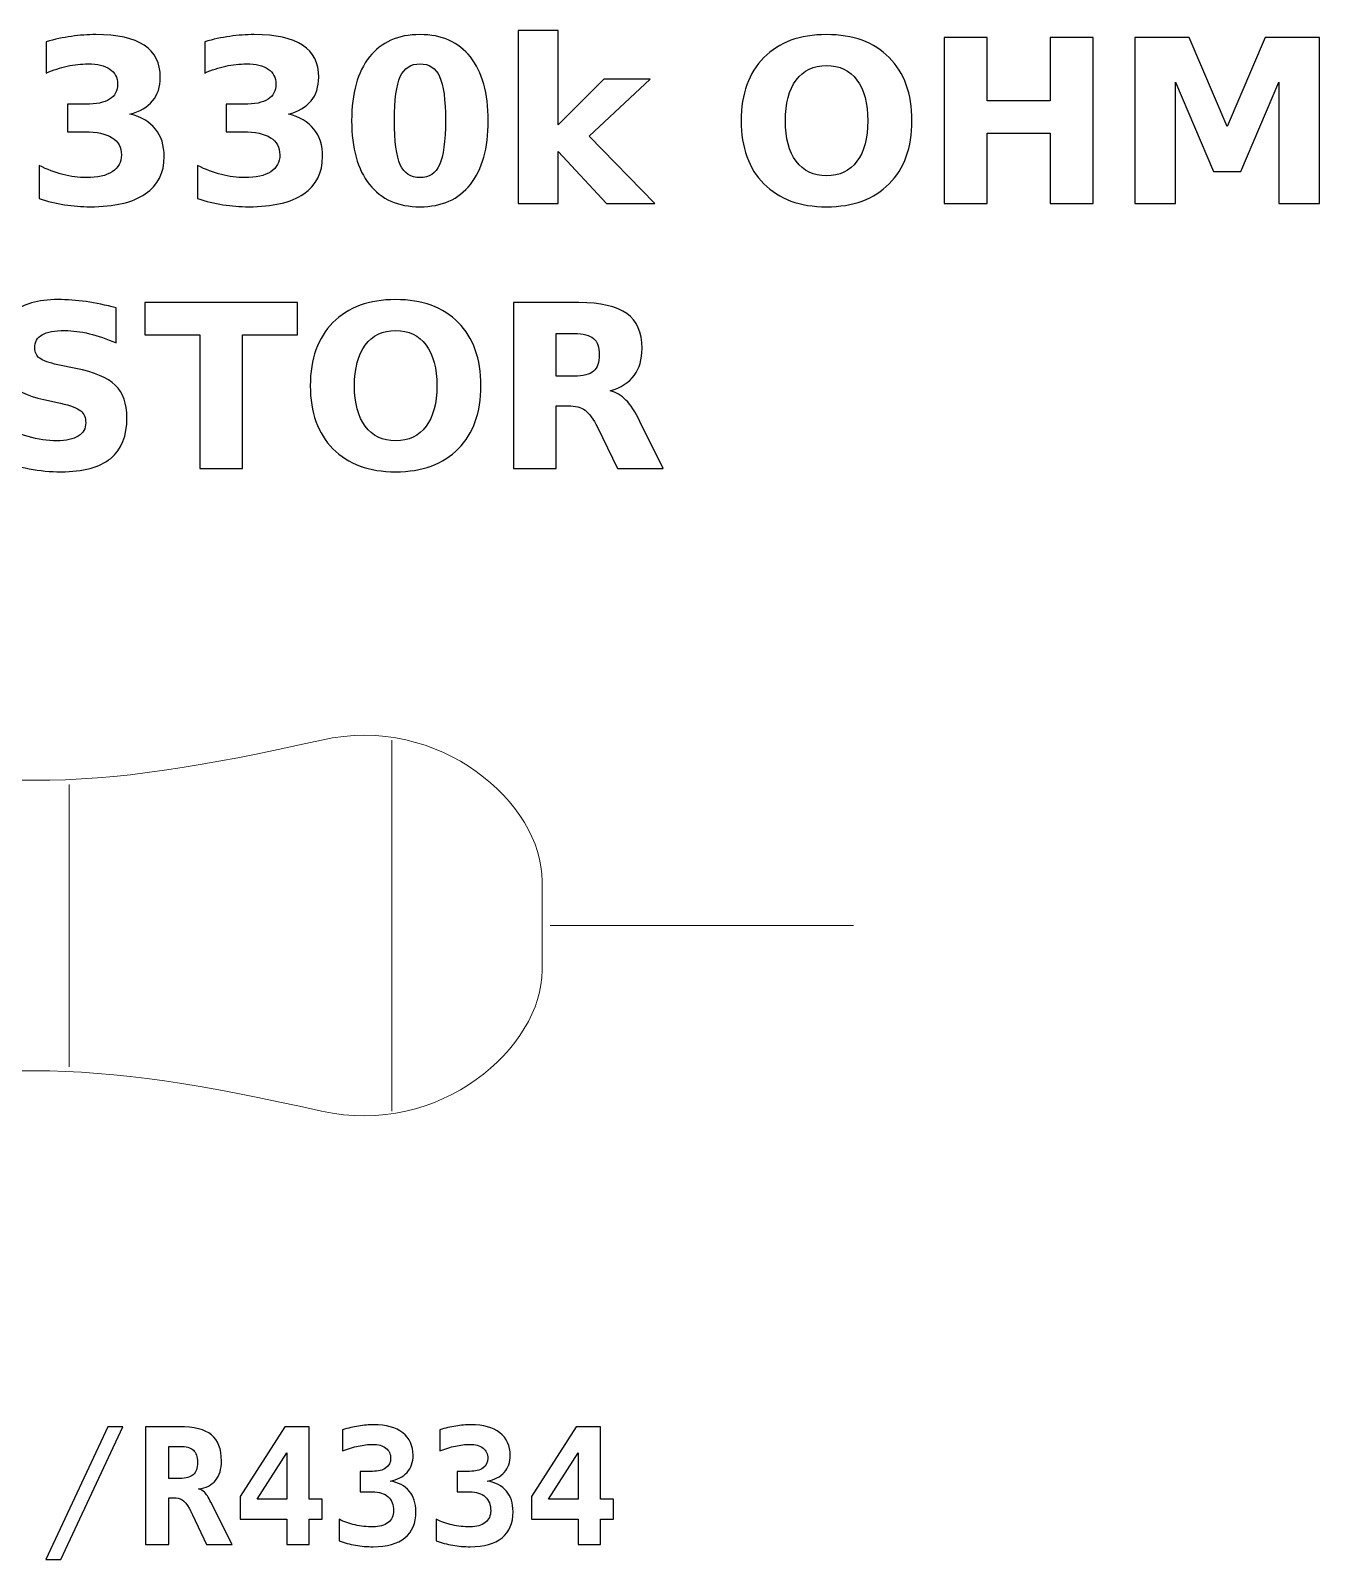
# Model space of a CAD drawing. Header units: centimetres. Extents: x -11.29 to -9.7, y -15.24 to -14.3.
# Drawn here: x -10.502 to -9.703, y -15.243 to -14.295 of the extents above; entities that cross this region are included whole.
import ezdxf

# ---------------------------------------------------------------- set-up
doc = ezdxf.new("R2010")
doc.units = ezdxf.units.CM
doc.header["$MEASUREMENT"] = 0
doc.layers.add('Layer 1', color=7, linetype='Continuous')

msp = doc.modelspace()

# ---------------------------------------------------------------- linework, layer by layer
at = {"layer": 'Layer 1', "color": 250}
for points, knots in [([(-10.4405, -14.34699), (-10.43358, -14.34878), (-10.42829, -14.35191), (-10.42469, -14.35633), (-10.42469, -14.35633), (-10.42109, -14.36077), (-10.41928, -14.36639), (-10.41928, -14.37324), (-10.41928, -14.37324), (-10.41928, -14.38344), (-10.42319, -14.3912), (-10.43099, -14.39652), (-10.43099, -14.39652), (-10.4388, -14.40181), (-10.45019, -14.40447), (-10.46517, -14.40447), (-10.46517, -14.40447), (-10.47046, -14.40447), (-10.47575, -14.40405), (-10.48107, -14.4032), (-10.48107, -14.4032), (-10.48636, -14.40235), (-10.4916, -14.40106), (-10.4968, -14.39937), (-10.4968, -14.39937), (-10.4968, -14.39937), (-10.4968, -14.3789), (-10.4968, -14.3789), (-10.4968, -14.3789), (-10.49184, -14.38137), (-10.48692, -14.38326), (-10.48203, -14.38453), (-10.48203, -14.38453), (-10.47714, -14.38577), (-10.47232, -14.38641), (-10.46759, -14.38641), (-10.46759, -14.38641), (-10.46056, -14.38641), (-10.45517, -14.38518), (-10.45143, -14.38276), (-10.45143, -14.38276), (-10.44769, -14.38032), (-10.44581, -14.37684), (-10.44581, -14.37227), (-10.44581, -14.37227), (-10.44581, -14.36759), (-10.44774, -14.36404), (-10.45157, -14.36164), (-10.45157, -14.36164), (-10.45541, -14.35922), (-10.46107, -14.35802), (-10.46855, -14.35802), (-10.46855, -14.35802), (-10.46855, -14.35802), (-10.47916, -14.35802), (-10.47916, -14.35802), (-10.47916, -14.35802), (-10.47916, -14.35802), (-10.47916, -14.34092), (-10.47916, -14.34092), (-10.47916, -14.34092), (-10.47916, -14.34092), (-10.46801, -14.34092), (-10.46801, -14.34092), (-10.46801, -14.34092), (-10.46133, -14.34092), (-10.45639, -14.33989), (-10.45313, -14.33779), (-10.45313, -14.33779), (-10.44986, -14.3357), (-10.44823, -14.33253), (-10.44823, -14.32827), (-10.44823, -14.32827), (-10.44823, -14.32432), (-10.44981, -14.32126), (-10.45298, -14.31912), (-10.45298, -14.31912), (-10.45616, -14.31696), (-10.46063, -14.31588), (-10.46641, -14.31588), (-10.46641, -14.31588), (-10.47069, -14.31588), (-10.475, -14.31635), (-10.47937, -14.31731), (-10.47937, -14.31731), (-10.48372, -14.31827), (-10.48805, -14.31971), (-10.49238, -14.32159), (-10.49238, -14.32159), (-10.49238, -14.32159), (-10.49238, -14.30216), (-10.49238, -14.30216), (-10.49238, -14.30216), (-10.48713, -14.30068), (-10.48196, -14.29958), (-10.47681, -14.29885), (-10.47681, -14.29885), (-10.47166, -14.29812), (-10.46663, -14.29774), (-10.46166, -14.29774), (-10.46166, -14.29774), (-10.4483, -14.29774), (-10.43829, -14.29993), (-10.43165, -14.30433), (-10.43165, -14.30433), (-10.42502, -14.3087), (-10.42171, -14.31531), (-10.42171, -14.32413), (-10.42171, -14.32413), (-10.42171, -14.33013), (-10.42328, -14.33507), (-10.42646, -14.3389), (-10.42646, -14.3389), (-10.42963, -14.34273), (-10.43431, -14.34544), (-10.4405, -14.34699)], [0, 0, 0, 0, 0.034483, 0.034483, 0.034483, 0.034483, 0.068966, 0.068966, 0.068966, 0.068966, 0.103448, 0.103448, 0.103448, 0.103448, 0.137931, 0.137931, 0.137931, 0.137931, 0.172414, 0.172414, 0.172414, 0.172414, 0.206897, 0.206897, 0.206897, 0.206897, 0.241379, 0.241379, 0.241379, 0.241379, 0.275862, 0.275862, 0.275862, 0.275862, 0.310345, 0.310345, 0.310345, 0.310345, 0.344828, 0.344828, 0.344828, 0.344828, 0.37931, 0.37931, 0.37931, 0.37931, 0.413793, 0.413793, 0.413793, 0.413793, 0.448276, 0.448276, 0.448276, 0.448276, 0.482759, 0.482759, 0.482759, 0.482759, 0.517241, 0.517241, 0.517241, 0.517241, 0.551724, 0.551724, 0.551724, 0.551724, 0.586207, 0.586207, 0.586207, 0.586207, 0.62069, 0.62069, 0.62069, 0.62069, 0.655172, 0.655172, 0.655172, 0.655172, 0.689655, 0.689655, 0.689655, 0.689655, 0.724138, 0.724138, 0.724138, 0.724138, 0.758621, 0.758621, 0.758621, 0.758621, 0.793103, 0.793103, 0.793103, 0.793103, 0.827586, 0.827586, 0.827586, 0.827586, 0.862069, 0.862069, 0.862069, 0.862069, 0.896552, 0.896552, 0.896552, 0.896552, 0.931034, 0.931034, 0.931034, 0.931034, 0.965517, 0.965517, 0.965517, 0.965517, 1, 1, 1, 1]), ([(-10.34231, -14.34699), (-10.33539, -14.34878), (-10.3301, -14.35191), (-10.3265, -14.35633), (-10.3265, -14.35633), (-10.3229, -14.36077), (-10.32109, -14.36639), (-10.32109, -14.37324), (-10.32109, -14.37324), (-10.32109, -14.38344), (-10.325, -14.3912), (-10.3328, -14.39652), (-10.3328, -14.39652), (-10.34061, -14.40181), (-10.352, -14.40447), (-10.36698, -14.40447), (-10.36698, -14.40447), (-10.37227, -14.40447), (-10.37756, -14.40405), (-10.38288, -14.4032), (-10.38288, -14.4032), (-10.38817, -14.40235), (-10.39341, -14.40106), (-10.39861, -14.39937), (-10.39861, -14.39937), (-10.39861, -14.39937), (-10.39861, -14.3789), (-10.39861, -14.3789), (-10.39861, -14.3789), (-10.39365, -14.38137), (-10.38873, -14.38326), (-10.38384, -14.38453), (-10.38384, -14.38453), (-10.37895, -14.38577), (-10.37413, -14.38641), (-10.3694, -14.38641), (-10.3694, -14.38641), (-10.36237, -14.38641), (-10.35698, -14.38518), (-10.35324, -14.38276), (-10.35324, -14.38276), (-10.3495, -14.38032), (-10.34762, -14.37684), (-10.34762, -14.37227), (-10.34762, -14.37227), (-10.34762, -14.36759), (-10.34955, -14.36404), (-10.35338, -14.36164), (-10.35338, -14.36164), (-10.35722, -14.35922), (-10.36288, -14.35802), (-10.37036, -14.35802), (-10.37036, -14.35802), (-10.37036, -14.35802), (-10.38097, -14.35802), (-10.38097, -14.35802), (-10.38097, -14.35802), (-10.38097, -14.35802), (-10.38097, -14.34092), (-10.38097, -14.34092), (-10.38097, -14.34092), (-10.38097, -14.34092), (-10.36982, -14.34092), (-10.36982, -14.34092), (-10.36982, -14.34092), (-10.36314, -14.34092), (-10.3582, -14.33989), (-10.35494, -14.33779), (-10.35494, -14.33779), (-10.35167, -14.3357), (-10.35004, -14.33253), (-10.35004, -14.32827), (-10.35004, -14.32827), (-10.35004, -14.32432), (-10.35162, -14.32126), (-10.35479, -14.31912), (-10.35479, -14.31912), (-10.35797, -14.31696), (-10.36244, -14.31588), (-10.36822, -14.31588), (-10.36822, -14.31588), (-10.3725, -14.31588), (-10.37681, -14.31635), (-10.38118, -14.31731), (-10.38118, -14.31731), (-10.38553, -14.31827), (-10.38986, -14.31971), (-10.39419, -14.32159), (-10.39419, -14.32159), (-10.39419, -14.32159), (-10.39419, -14.30216), (-10.39419, -14.30216), (-10.39419, -14.30216), (-10.38894, -14.30068), (-10.38377, -14.29958), (-10.37862, -14.29885), (-10.37862, -14.29885), (-10.37347, -14.29812), (-10.36844, -14.29774), (-10.36347, -14.29774), (-10.36347, -14.29774), (-10.35011, -14.29774), (-10.3401, -14.29993), (-10.33346, -14.30433), (-10.33346, -14.30433), (-10.32683, -14.3087), (-10.32352, -14.31531), (-10.32352, -14.32413), (-10.32352, -14.32413), (-10.32352, -14.33013), (-10.32509, -14.33507), (-10.32827, -14.3389), (-10.32827, -14.3389), (-10.33144, -14.34273), (-10.33612, -14.34544), (-10.34231, -14.34699)], [0, 0, 0, 0, 0.034483, 0.034483, 0.034483, 0.034483, 0.068966, 0.068966, 0.068966, 0.068966, 0.103448, 0.103448, 0.103448, 0.103448, 0.137931, 0.137931, 0.137931, 0.137931, 0.172414, 0.172414, 0.172414, 0.172414, 0.206897, 0.206897, 0.206897, 0.206897, 0.241379, 0.241379, 0.241379, 0.241379, 0.275862, 0.275862, 0.275862, 0.275862, 0.310345, 0.310345, 0.310345, 0.310345, 0.344828, 0.344828, 0.344828, 0.344828, 0.37931, 0.37931, 0.37931, 0.37931, 0.413793, 0.413793, 0.413793, 0.413793, 0.448276, 0.448276, 0.448276, 0.448276, 0.482759, 0.482759, 0.482759, 0.482759, 0.517241, 0.517241, 0.517241, 0.517241, 0.551724, 0.551724, 0.551724, 0.551724, 0.586207, 0.586207, 0.586207, 0.586207, 0.62069, 0.62069, 0.62069, 0.62069, 0.655172, 0.655172, 0.655172, 0.655172, 0.689655, 0.689655, 0.689655, 0.689655, 0.724138, 0.724138, 0.724138, 0.724138, 0.758621, 0.758621, 0.758621, 0.758621, 0.793103, 0.793103, 0.793103, 0.793103, 0.827586, 0.827586, 0.827586, 0.827586, 0.862069, 0.862069, 0.862069, 0.862069, 0.896552, 0.896552, 0.896552, 0.896552, 0.931034, 0.931034, 0.931034, 0.931034, 0.965517, 0.965517, 0.965517, 0.965517, 1, 1, 1, 1]), ([(-10.21841, -14.35113), (-10.21841, -14.36818), (-10.22208, -14.38133), (-10.22944, -14.39059), (-10.22944, -14.39059), (-10.23678, -14.39984), (-10.24722, -14.40447), (-10.26072, -14.40447), (-10.26072, -14.40447), (-10.27427, -14.40447), (-10.28473, -14.39984), (-10.29207, -14.39059), (-10.29207, -14.39059), (-10.29943, -14.38133), (-10.3031, -14.36818), (-10.3031, -14.35113), (-10.3031, -14.35113), (-10.3031, -14.33406), (-10.29943, -14.32088), (-10.29207, -14.31162), (-10.29207, -14.31162), (-10.28473, -14.30238), (-10.27427, -14.29774), (-10.26072, -14.29774), (-10.26072, -14.29774), (-10.24722, -14.29774), (-10.23678, -14.30238), (-10.22944, -14.31162), (-10.22944, -14.31162), (-10.22208, -14.32088), (-10.21841, -14.33406), (-10.21841, -14.35113)], [0, 0, 0, 0, 0.125, 0.125, 0.125, 0.125, 0.25, 0.25, 0.25, 0.25, 0.375, 0.375, 0.375, 0.375, 0.5, 0.5, 0.5, 0.5, 0.625, 0.625, 0.625, 0.625, 0.75, 0.75, 0.75, 0.75, 0.875, 0.875, 0.875, 0.875, 1, 1, 1, 1]), ([(-10.19981, -14.29525), (-10.19981, -14.29525), (-10.17514, -14.29525), (-10.17514, -14.29525), (-10.17514, -14.29525), (-10.17514, -14.29525), (-10.17514, -14.35362), (-10.17514, -14.35362), (-10.17514, -14.35362), (-10.17514, -14.35362), (-10.14675, -14.32531), (-10.14675, -14.32531), (-10.14675, -14.32531), (-10.14675, -14.32531), (-10.11808, -14.32531), (-10.11808, -14.32531), (-10.11808, -14.32531), (-10.11808, -14.32531), (-10.15578, -14.36072), (-10.15578, -14.36072), (-10.15578, -14.36072), (-10.15578, -14.36072), (-10.11512, -14.40247), (-10.11512, -14.40247), (-10.11512, -14.40247), (-10.11512, -14.40247), (-10.14503, -14.40247), (-10.14503, -14.40247), (-10.14503, -14.40247), (-10.14503, -14.40247), (-10.17514, -14.3703), (-10.17514, -14.3703), (-10.17514, -14.3703), (-10.17514, -14.3703), (-10.17514, -14.40247), (-10.17514, -14.40247), (-10.17514, -14.40247), (-10.17514, -14.40247), (-10.19981, -14.40247), (-10.19981, -14.40247), (-10.19981, -14.40247), (-10.19981, -14.40247), (-10.19981, -14.29525), (-10.19981, -14.29525)], [0, 0, 0, 0, 0.090909, 0.090909, 0.090909, 0.090909, 0.181818, 0.181818, 0.181818, 0.181818, 0.272727, 0.272727, 0.272727, 0.272727, 0.363636, 0.363636, 0.363636, 0.363636, 0.454545, 0.454545, 0.454545, 0.454545, 0.545455, 0.545455, 0.545455, 0.545455, 0.636364, 0.636364, 0.636364, 0.636364, 0.727273, 0.727273, 0.727273, 0.727273, 0.818182, 0.818182, 0.818182, 0.818182, 0.909091, 0.909091, 0.909091, 0.909091, 1, 1, 1, 1]), ([(-10.00874, -14.29774), (-9.99221, -14.29774), (-9.97925, -14.30247), (-9.96989, -14.31195), (-9.96989, -14.31195), (-9.96051, -14.3214), (-9.95583, -14.33445), (-9.95583, -14.35113), (-9.95583, -14.35113), (-9.95583, -14.36776), (-9.96051, -14.38081), (-9.96989, -14.39026), (-9.96989, -14.39026), (-9.97925, -14.39974), (-9.99221, -14.40447), (-10.00874, -14.40447), (-10.00874, -14.40447), (-10.02523, -14.40447), (-10.03816, -14.39974), (-10.04757, -14.39026), (-10.04757, -14.39026), (-10.05695, -14.38081), (-10.06166, -14.36776), (-10.06166, -14.35113), (-10.06166, -14.35113), (-10.06166, -14.33445), (-10.05695, -14.3214), (-10.04757, -14.31195), (-10.04757, -14.31195), (-10.03816, -14.30247), (-10.02523, -14.29774), (-10.00874, -14.29774)], [0, 0, 0, 0, 0.125, 0.125, 0.125, 0.125, 0.25, 0.25, 0.25, 0.25, 0.375, 0.375, 0.375, 0.375, 0.5, 0.5, 0.5, 0.5, 0.625, 0.625, 0.625, 0.625, 0.75, 0.75, 0.75, 0.75, 0.875, 0.875, 0.875, 0.875, 1, 1, 1, 1]), ([(-9.93576, -14.2996), (-9.93576, -14.2996), (-9.90923, -14.2996), (-9.90923, -14.2996), (-9.90923, -14.2996), (-9.90923, -14.2996), (-9.90923, -14.33881), (-9.90923, -14.33881), (-9.90923, -14.33881), (-9.90923, -14.33881), (-9.8701, -14.33881), (-9.8701, -14.33881), (-9.8701, -14.33881), (-9.8701, -14.33881), (-9.8701, -14.2996), (-9.8701, -14.2996), (-9.8701, -14.2996), (-9.8701, -14.2996), (-9.84357, -14.2996), (-9.84357, -14.2996), (-9.84357, -14.2996), (-9.84357, -14.2996), (-9.84357, -14.40247), (-9.84357, -14.40247), (-9.84357, -14.40247), (-9.84357, -14.40247), (-9.8701, -14.40247), (-9.8701, -14.40247), (-9.8701, -14.40247), (-9.8701, -14.40247), (-9.8701, -14.35887), (-9.8701, -14.35887), (-9.8701, -14.35887), (-9.8701, -14.35887), (-9.90923, -14.35887), (-9.90923, -14.35887), (-9.90923, -14.35887), (-9.90923, -14.35887), (-9.90923, -14.40247), (-9.90923, -14.40247), (-9.90923, -14.40247), (-9.90923, -14.40247), (-9.93576, -14.40247), (-9.93576, -14.40247), (-9.93576, -14.40247), (-9.93576, -14.40247), (-9.93576, -14.2996), (-9.93576, -14.2996)], [0, 0, 0, 0, 0.083333, 0.083333, 0.083333, 0.083333, 0.166667, 0.166667, 0.166667, 0.166667, 0.25, 0.25, 0.25, 0.25, 0.333333, 0.333333, 0.333333, 0.333333, 0.416667, 0.416667, 0.416667, 0.416667, 0.5, 0.5, 0.5, 0.5, 0.583333, 0.583333, 0.583333, 0.583333, 0.666667, 0.666667, 0.666667, 0.666667, 0.75, 0.75, 0.75, 0.75, 0.833333, 0.833333, 0.833333, 0.833333, 0.916667, 0.916667, 0.916667, 0.916667, 1, 1, 1, 1]), ([(-9.81767, -14.2996), (-9.81767, -14.2996), (-9.78392, -14.2996), (-9.78392, -14.2996), (-9.78392, -14.2996), (-9.78392, -14.2996), (-9.76047, -14.35466), (-9.76047, -14.35466), (-9.76047, -14.35466), (-9.76047, -14.35466), (-9.73691, -14.2996), (-9.73691, -14.2996), (-9.73691, -14.2996), (-9.73691, -14.2996), (-9.70323, -14.2996), (-9.70323, -14.2996), (-9.70323, -14.2996), (-9.70323, -14.2996), (-9.70323, -14.40247), (-9.70323, -14.40247), (-9.70323, -14.40247), (-9.70323, -14.40247), (-9.7283, -14.40247), (-9.7283, -14.40247), (-9.7283, -14.40247), (-9.7283, -14.40247), (-9.7283, -14.32723), (-9.7283, -14.32723), (-9.7283, -14.32723), (-9.7283, -14.32723), (-9.75201, -14.38269), (-9.75201, -14.38269), (-9.75201, -14.38269), (-9.75201, -14.38269), (-9.76882, -14.38269), (-9.76882, -14.38269), (-9.76882, -14.38269), (-9.76882, -14.38269), (-9.79253, -14.32723), (-9.79253, -14.32723), (-9.79253, -14.32723), (-9.79253, -14.32723), (-9.79253, -14.40247), (-9.79253, -14.40247), (-9.79253, -14.40247), (-9.79253, -14.40247), (-9.81767, -14.40247), (-9.81767, -14.40247), (-9.81767, -14.40247), (-9.81767, -14.40247), (-9.81767, -14.2996), (-9.81767, -14.2996)], [0, 0, 0, 0, 0.076923, 0.076923, 0.076923, 0.076923, 0.153846, 0.153846, 0.153846, 0.153846, 0.230769, 0.230769, 0.230769, 0.230769, 0.307692, 0.307692, 0.307692, 0.307692, 0.384615, 0.384615, 0.384615, 0.384615, 0.461538, 0.461538, 0.461538, 0.461538, 0.538462, 0.538462, 0.538462, 0.538462, 0.615385, 0.615385, 0.615385, 0.615385, 0.692308, 0.692308, 0.692308, 0.692308, 0.769231, 0.769231, 0.769231, 0.769231, 0.846154, 0.846154, 0.846154, 0.846154, 0.923077, 0.923077, 0.923077, 0.923077, 1, 1, 1, 1]), ([(-10.24494, -14.35094), (-10.24494, -14.33808), (-10.24614, -14.32902), (-10.24856, -14.32375), (-10.24856, -14.32375), (-10.25096, -14.31851), (-10.25503, -14.31588), (-10.26072, -14.31588), (-10.26072, -14.31588), (-10.26641, -14.31588), (-10.27048, -14.31851), (-10.27293, -14.32375), (-10.27293, -14.32375), (-10.27535, -14.32902), (-10.27657, -14.33808), (-10.27657, -14.35094), (-10.27657, -14.35094), (-10.27657, -14.36392), (-10.27535, -14.3731), (-10.27293, -14.37841), (-10.27293, -14.37841), (-10.27048, -14.38375), (-10.26641, -14.38641), (-10.26072, -14.38641), (-10.26072, -14.38641), (-10.25508, -14.38641), (-10.25103, -14.38375), (-10.24858, -14.37841), (-10.24858, -14.37841), (-10.24616, -14.3731), (-10.24494, -14.36392), (-10.24494, -14.35094)], [0, 0, 0, 0, 0.125, 0.125, 0.125, 0.125, 0.25, 0.25, 0.25, 0.25, 0.375, 0.375, 0.375, 0.375, 0.5, 0.5, 0.5, 0.5, 0.625, 0.625, 0.625, 0.625, 0.75, 0.75, 0.75, 0.75, 0.875, 0.875, 0.875, 0.875, 1, 1, 1, 1]), ([(-10.00874, -14.31696), (-10.01683, -14.31696), (-10.02309, -14.31994), (-10.02756, -14.32592), (-10.02756, -14.32592), (-10.032, -14.33189), (-10.03424, -14.34029), (-10.03424, -14.35113), (-10.03424, -14.35113), (-10.03424, -14.36195), (-10.032, -14.37032), (-10.02756, -14.37629), (-10.02756, -14.37629), (-10.02309, -14.38227), (-10.01683, -14.38525), (-10.00874, -14.38525), (-10.00874, -14.38525), (-10.0006, -14.38525), (-9.99433, -14.38227), (-9.98986, -14.37629), (-9.98986, -14.37629), (-9.98541, -14.37032), (-9.98318, -14.36195), (-9.98318, -14.35113), (-9.98318, -14.35113), (-9.98318, -14.34029), (-9.98541, -14.33189), (-9.98986, -14.32592), (-9.98986, -14.32592), (-9.99433, -14.31994), (-10.0006, -14.31696), (-10.00874, -14.31696)], [0, 0, 0, 0, 0.125, 0.125, 0.125, 0.125, 0.25, 0.25, 0.25, 0.25, 0.375, 0.375, 0.375, 0.375, 0.5, 0.5, 0.5, 0.5, 0.625, 0.625, 0.625, 0.625, 0.75, 0.75, 0.75, 0.75, 0.875, 0.875, 0.875, 0.875, 1, 1, 1, 1]), ([(-10.44911, -14.4671), (-10.44911, -14.4671), (-10.44911, -14.48885), (-10.44911, -14.48885), (-10.44911, -14.48885), (-10.45476, -14.48633), (-10.46028, -14.48443), (-10.46564, -14.48314), (-10.46564, -14.48314), (-10.47103, -14.48184), (-10.47611, -14.48121), (-10.48088, -14.48121), (-10.48088, -14.48121), (-10.48721, -14.48121), (-10.49191, -14.48208), (-10.49495, -14.48382), (-10.49495, -14.48382), (-10.49798, -14.48558), (-10.49949, -14.48829), (-10.49949, -14.49196), (-10.49949, -14.49196), (-10.49949, -14.49471), (-10.49848, -14.49687), (-10.49643, -14.4984), (-10.49643, -14.4984), (-10.49438, -14.49993), (-10.49067, -14.50127), (-10.48528, -14.50237), (-10.48528, -14.50237), (-10.48528, -14.50237), (-10.47399, -14.50463), (-10.47399, -14.50463), (-10.47399, -14.50463), (-10.46254, -14.50694), (-10.45443, -14.51042), (-10.44961, -14.51512), (-10.44961, -14.51512), (-10.44478, -14.5198), (-10.44236, -14.52646), (-10.44236, -14.53509), (-10.44236, -14.53509), (-10.44236, -14.54645), (-10.44572, -14.55489), (-10.45245, -14.56042), (-10.45245, -14.56042), (-10.45918, -14.56594), (-10.46945, -14.56872), (-10.48328, -14.56872), (-10.48328, -14.56872), (-10.48982, -14.56872), (-10.49636, -14.56811), (-10.50292, -14.56686), (-10.50292, -14.56686), (-10.50948, -14.56561), (-10.51607, -14.56378), (-10.52263, -14.56136), (-10.52263, -14.56136), (-10.52263, -14.56136), (-10.52263, -14.53897), (-10.52263, -14.53897), (-10.52263, -14.53897), (-10.51607, -14.54245), (-10.50972, -14.54508), (-10.50358, -14.54685), (-10.50358, -14.54685), (-10.49744, -14.54861), (-10.49154, -14.5495), (-10.48585, -14.5495), (-10.48585, -14.5495), (-10.48006, -14.5495), (-10.47562, -14.54854), (-10.47254, -14.54661), (-10.47254, -14.54661), (-10.46945, -14.54468), (-10.46793, -14.54193), (-10.46793, -14.53833), (-10.46793, -14.53833), (-10.46793, -14.53513), (-10.46896, -14.53264), (-10.47105, -14.5309), (-10.47105, -14.5309), (-10.47315, -14.52916), (-10.47731, -14.52759), (-10.48357, -14.52622), (-10.48357, -14.52622), (-10.48357, -14.52622), (-10.49384, -14.52394), (-10.49384, -14.52394), (-10.49384, -14.52394), (-10.50412, -14.52173), (-10.51165, -14.51823), (-10.5164, -14.5134), (-10.5164, -14.5134), (-10.52115, -14.50858), (-10.52352, -14.50207), (-10.52352, -14.49391), (-10.52352, -14.49391), (-10.52352, -14.48365), (-10.52021, -14.47577), (-10.5136, -14.47027), (-10.5136, -14.47027), (-10.50699, -14.46474), (-10.49749, -14.46199), (-10.48507, -14.46199), (-10.48507, -14.46199), (-10.47943, -14.46199), (-10.47362, -14.46242), (-10.46764, -14.46326), (-10.46764, -14.46326), (-10.46167, -14.46411), (-10.45549, -14.46538), (-10.44911, -14.4671)], [0, 0, 0, 0, 0.035714, 0.035714, 0.035714, 0.035714, 0.071429, 0.071429, 0.071429, 0.071429, 0.107143, 0.107143, 0.107143, 0.107143, 0.142857, 0.142857, 0.142857, 0.142857, 0.178571, 0.178571, 0.178571, 0.178571, 0.214286, 0.214286, 0.214286, 0.214286, 0.25, 0.25, 0.25, 0.25, 0.285714, 0.285714, 0.285714, 0.285714, 0.321429, 0.321429, 0.321429, 0.321429, 0.357143, 0.357143, 0.357143, 0.357143, 0.392857, 0.392857, 0.392857, 0.392857, 0.428571, 0.428571, 0.428571, 0.428571, 0.464286, 0.464286, 0.464286, 0.464286, 0.5, 0.5, 0.5, 0.5, 0.535714, 0.535714, 0.535714, 0.535714, 0.571429, 0.571429, 0.571429, 0.571429, 0.607143, 0.607143, 0.607143, 0.607143, 0.642857, 0.642857, 0.642857, 0.642857, 0.678571, 0.678571, 0.678571, 0.678571, 0.714286, 0.714286, 0.714286, 0.714286, 0.75, 0.75, 0.75, 0.75, 0.785714, 0.785714, 0.785714, 0.785714, 0.821429, 0.821429, 0.821429, 0.821429, 0.857143, 0.857143, 0.857143, 0.857143, 0.892857, 0.892857, 0.892857, 0.892857, 0.928571, 0.928571, 0.928571, 0.928571, 0.964286, 0.964286, 0.964286, 0.964286, 1, 1, 1, 1]), ([(-10.43136, -14.46385), (-10.43136, -14.46385), (-10.33656, -14.46385), (-10.33656, -14.46385), (-10.33656, -14.46385), (-10.33656, -14.46385), (-10.33656, -14.48391), (-10.33656, -14.48391), (-10.33656, -14.48391), (-10.33656, -14.48391), (-10.37066, -14.48391), (-10.37066, -14.48391), (-10.37066, -14.48391), (-10.37066, -14.48391), (-10.37066, -14.56672), (-10.37066, -14.56672), (-10.37066, -14.56672), (-10.37066, -14.56672), (-10.39719, -14.56672), (-10.39719, -14.56672), (-10.39719, -14.56672), (-10.39719, -14.56672), (-10.39719, -14.48391), (-10.39719, -14.48391), (-10.39719, -14.48391), (-10.39719, -14.48391), (-10.43136, -14.48391), (-10.43136, -14.48391), (-10.43136, -14.48391), (-10.43136, -14.48391), (-10.43136, -14.46385), (-10.43136, -14.46385)], [0, 0, 0, 0, 0.125, 0.125, 0.125, 0.125, 0.25, 0.25, 0.25, 0.25, 0.375, 0.375, 0.375, 0.375, 0.5, 0.5, 0.5, 0.5, 0.625, 0.625, 0.625, 0.625, 0.75, 0.75, 0.75, 0.75, 0.875, 0.875, 0.875, 0.875, 1, 1, 1, 1]), ([(-10.27583, -14.46199), (-10.2593, -14.46199), (-10.24634, -14.46672), (-10.23698, -14.4762), (-10.23698, -14.4762), (-10.2276, -14.48565), (-10.22292, -14.4987), (-10.22292, -14.51538), (-10.22292, -14.51538), (-10.22292, -14.53201), (-10.2276, -14.54506), (-10.23698, -14.55451), (-10.23698, -14.55451), (-10.24634, -14.56399), (-10.2593, -14.56872), (-10.27583, -14.56872), (-10.27583, -14.56872), (-10.29232, -14.56872), (-10.30525, -14.56399), (-10.31466, -14.55451), (-10.31466, -14.55451), (-10.32404, -14.54506), (-10.32875, -14.53201), (-10.32875, -14.51538), (-10.32875, -14.51538), (-10.32875, -14.4987), (-10.32404, -14.48565), (-10.31466, -14.4762), (-10.31466, -14.4762), (-10.30525, -14.46672), (-10.29232, -14.46199), (-10.27583, -14.46199)], [0, 0, 0, 0, 0.125, 0.125, 0.125, 0.125, 0.25, 0.25, 0.25, 0.25, 0.375, 0.375, 0.375, 0.375, 0.5, 0.5, 0.5, 0.5, 0.625, 0.625, 0.625, 0.625, 0.75, 0.75, 0.75, 0.75, 0.875, 0.875, 0.875, 0.875, 1, 1, 1, 1]), ([(-10.17632, -14.5278), (-10.17632, -14.5278), (-10.17632, -14.56672), (-10.17632, -14.56672), (-10.17632, -14.56672), (-10.17632, -14.56672), (-10.20285, -14.56672), (-10.20285, -14.56672), (-10.20285, -14.56672), (-10.20285, -14.56672), (-10.20285, -14.46385), (-10.20285, -14.46385), (-10.20285, -14.46385), (-10.20285, -14.46385), (-10.16233, -14.46385), (-10.16233, -14.46385), (-10.16233, -14.46385), (-10.14878, -14.46385), (-10.13883, -14.46613), (-10.13253, -14.47067), (-10.13253, -14.47067), (-10.12621, -14.47521), (-10.12305, -14.48241), (-10.12305, -14.49224), (-10.12305, -14.49224), (-10.12305, -14.49903), (-10.1247, -14.50463), (-10.12797, -14.50898), (-10.12797, -14.50898), (-10.13126, -14.51336), (-10.13622, -14.51658), (-10.14283, -14.51863), (-10.14283, -14.51863), (-10.13921, -14.51947), (-10.13594, -14.52133), (-10.13307, -14.52425), (-10.13307, -14.52425), (-10.1302, -14.52716), (-10.12731, -14.53158), (-10.12437, -14.53751), (-10.12437, -14.53751), (-10.12437, -14.53751), (-10.10995, -14.56672), (-10.10995, -14.56672), (-10.10995, -14.56672), (-10.10995, -14.56672), (-10.13822, -14.56672), (-10.13822, -14.56672), (-10.13822, -14.56672), (-10.13822, -14.56672), (-10.15076, -14.54116), (-10.15076, -14.54116), (-10.15076, -14.54116), (-10.15327, -14.53603), (-10.15584, -14.5325), (-10.15845, -14.53062), (-10.15845, -14.53062), (-10.16104, -14.52874), (-10.16449, -14.5278), (-10.16882, -14.5278), (-10.16882, -14.5278), (-10.16882, -14.5278), (-10.17632, -14.5278), (-10.17632, -14.5278)], [0, 0, 0, 0, 0.0625, 0.0625, 0.0625, 0.0625, 0.125, 0.125, 0.125, 0.125, 0.1875, 0.1875, 0.1875, 0.1875, 0.25, 0.25, 0.25, 0.25, 0.3125, 0.3125, 0.3125, 0.3125, 0.375, 0.375, 0.375, 0.375, 0.4375, 0.4375, 0.4375, 0.4375, 0.5, 0.5, 0.5, 0.5, 0.5625, 0.5625, 0.5625, 0.5625, 0.625, 0.625, 0.625, 0.625, 0.6875, 0.6875, 0.6875, 0.6875, 0.75, 0.75, 0.75, 0.75, 0.8125, 0.8125, 0.8125, 0.8125, 0.875, 0.875, 0.875, 0.875, 0.9375, 0.9375, 0.9375, 0.9375, 1, 1, 1, 1]), ([(-10.27583, -14.48121), (-10.28392, -14.48121), (-10.29018, -14.48419), (-10.29465, -14.49017), (-10.29465, -14.49017), (-10.29909, -14.49614), (-10.30133, -14.50454), (-10.30133, -14.51538), (-10.30133, -14.51538), (-10.30133, -14.5262), (-10.29909, -14.53457), (-10.29465, -14.54054), (-10.29465, -14.54054), (-10.29018, -14.54652), (-10.28392, -14.5495), (-10.27583, -14.5495), (-10.27583, -14.5495), (-10.26769, -14.5495), (-10.26142, -14.54652), (-10.25695, -14.54054), (-10.25695, -14.54054), (-10.2525, -14.53457), (-10.25027, -14.5262), (-10.25027, -14.51538), (-10.25027, -14.51538), (-10.25027, -14.50454), (-10.2525, -14.49614), (-10.25695, -14.49017), (-10.25695, -14.49017), (-10.26142, -14.48419), (-10.26769, -14.48121), (-10.27583, -14.48121)], [0, 0, 0, 0, 0.125, 0.125, 0.125, 0.125, 0.25, 0.25, 0.25, 0.25, 0.375, 0.375, 0.375, 0.375, 0.5, 0.5, 0.5, 0.5, 0.625, 0.625, 0.625, 0.625, 0.75, 0.75, 0.75, 0.75, 0.875, 0.875, 0.875, 0.875, 1, 1, 1, 1]), ([(-10.16515, -14.50948), (-10.1596, -14.50948), (-10.1556, -14.50844), (-10.1532, -14.50637), (-10.1532, -14.50637), (-10.15078, -14.5043), (-10.14958, -14.50089), (-10.14958, -14.49616), (-10.14958, -14.49616), (-10.14958, -14.49148), (-10.15078, -14.48812), (-10.1532, -14.4861), (-10.1532, -14.4861), (-10.1556, -14.48408), (-10.1596, -14.48307), (-10.16515, -14.48307), (-10.16515, -14.48307), (-10.16515, -14.48307), (-10.17632, -14.48307), (-10.17632, -14.48307), (-10.17632, -14.48307), (-10.17632, -14.48307), (-10.17632, -14.50948), (-10.17632, -14.50948), (-10.17632, -14.50948), (-10.17632, -14.50948), (-10.16515, -14.50948), (-10.16515, -14.50948)], [0, 0, 0, 0, 0.142857, 0.142857, 0.142857, 0.142857, 0.285714, 0.285714, 0.285714, 0.285714, 0.428571, 0.428571, 0.428571, 0.428571, 0.571429, 0.571429, 0.571429, 0.571429, 0.714286, 0.714286, 0.714286, 0.714286, 0.857143, 0.857143, 0.857143, 0.857143, 1, 1, 1, 1]), ([(-10.45419, -15.16071), (-10.45419, -15.16071), (-10.4449, -15.16071), (-10.4449, -15.16071), (-10.4449, -15.16071), (-10.4449, -15.16071), (-10.48329, -15.2429), (-10.48329, -15.2429), (-10.48329, -15.2429), (-10.48329, -15.2429), (-10.49263, -15.2429), (-10.49263, -15.2429), (-10.49263, -15.2429), (-10.49263, -15.2429), (-10.45419, -15.16071), (-10.45419, -15.16071)], [0, 0, 0, 0, 0.25, 0.25, 0.25, 0.25, 0.5, 0.5, 0.5, 0.5, 0.75, 0.75, 0.75, 0.75, 1, 1, 1, 1]), ([(-10.398, -15.1992), (-10.39656, -15.19948), (-10.39531, -15.20017), (-10.39426, -15.20123), (-10.39426, -15.20123), (-10.3932, -15.20228), (-10.39191, -15.20435), (-10.39038, -15.2074), (-10.39038, -15.2074), (-10.39038, -15.2074), (-10.37718, -15.23362), (-10.37718, -15.23362), (-10.37718, -15.23362), (-10.37718, -15.23362), (-10.39301, -15.23362), (-10.39301, -15.23362), (-10.39301, -15.23362), (-10.39301, -15.23362), (-10.4018, -15.21522), (-10.4018, -15.21522), (-10.4018, -15.21522), (-10.40206, -15.2147), (-10.40241, -15.21398), (-10.40283, -15.21307), (-10.40283, -15.21307), (-10.4054, -15.20757), (-10.40843, -15.20482), (-10.41191, -15.20482), (-10.41191, -15.20482), (-10.41191, -15.20482), (-10.4165, -15.20482), (-10.4165, -15.20482), (-10.4165, -15.20482), (-10.4165, -15.20482), (-10.4165, -15.23362), (-10.4165, -15.23362), (-10.4165, -15.23362), (-10.4165, -15.23362), (-10.4309, -15.23362), (-10.4309, -15.23362), (-10.4309, -15.23362), (-10.4309, -15.23362), (-10.4309, -15.16071), (-10.4309, -15.16071), (-10.4309, -15.16071), (-10.4309, -15.16071), (-10.4101, -15.16071), (-10.4101, -15.16071), (-10.4101, -15.16071), (-10.40073, -15.16071), (-10.394, -15.16238), (-10.38991, -15.1657), (-10.38991, -15.1657), (-10.38583, -15.16901), (-10.38378, -15.17441), (-10.38378, -15.18191), (-10.38378, -15.18191), (-10.38378, -15.18692), (-10.38499, -15.19092), (-10.38745, -15.19388), (-10.38745, -15.19388), (-10.38988, -15.19683), (-10.3934, -15.19862), (-10.398, -15.1992)], [0, 0, 0, 0, 0.0625, 0.0625, 0.0625, 0.0625, 0.125, 0.125, 0.125, 0.125, 0.1875, 0.1875, 0.1875, 0.1875, 0.25, 0.25, 0.25, 0.25, 0.3125, 0.3125, 0.3125, 0.3125, 0.375, 0.375, 0.375, 0.375, 0.4375, 0.4375, 0.4375, 0.4375, 0.5, 0.5, 0.5, 0.5, 0.5625, 0.5625, 0.5625, 0.5625, 0.625, 0.625, 0.625, 0.625, 0.6875, 0.6875, 0.6875, 0.6875, 0.75, 0.75, 0.75, 0.75, 0.8125, 0.8125, 0.8125, 0.8125, 0.875, 0.875, 0.875, 0.875, 0.9375, 0.9375, 0.9375, 0.9375, 1, 1, 1, 1]), ([(-10.34455, -15.16071), (-10.34455, -15.16071), (-10.32947, -15.16071), (-10.32947, -15.16071), (-10.32947, -15.16071), (-10.32947, -15.16071), (-10.32947, -15.20553), (-10.32947, -15.20553), (-10.32947, -15.20553), (-10.32947, -15.20553), (-10.32147, -15.20553), (-10.32147, -15.20553), (-10.32147, -15.20553), (-10.32147, -15.20553), (-10.32147, -15.21789), (-10.32147, -15.21789), (-10.32147, -15.21789), (-10.32147, -15.21789), (-10.32947, -15.21789), (-10.32947, -15.21789), (-10.32947, -15.21789), (-10.32947, -15.21789), (-10.32947, -15.23362), (-10.32947, -15.23362), (-10.32947, -15.23362), (-10.32947, -15.23362), (-10.34329, -15.23362), (-10.34329, -15.23362), (-10.34329, -15.23362), (-10.34329, -15.23362), (-10.34329, -15.21789), (-10.34329, -15.21789), (-10.34329, -15.21789), (-10.34329, -15.21789), (-10.37221, -15.21789), (-10.37221, -15.21789), (-10.37221, -15.21789), (-10.37221, -15.21789), (-10.37221, -15.20392), (-10.37221, -15.20392), (-10.37221, -15.20392), (-10.37221, -15.20392), (-10.34455, -15.16071), (-10.34455, -15.16071)], [0, 0, 0, 0, 0.090909, 0.090909, 0.090909, 0.090909, 0.181818, 0.181818, 0.181818, 0.181818, 0.272727, 0.272727, 0.272727, 0.272727, 0.363636, 0.363636, 0.363636, 0.363636, 0.454545, 0.454545, 0.454545, 0.454545, 0.545455, 0.545455, 0.545455, 0.545455, 0.636364, 0.636364, 0.636364, 0.636364, 0.727273, 0.727273, 0.727273, 0.727273, 0.818182, 0.818182, 0.818182, 0.818182, 0.909091, 0.909091, 0.909091, 0.909091, 1, 1, 1, 1]), ([(-10.29018, -15.201), (-10.29018, -15.201), (-10.29789, -15.201), (-10.29789, -15.201), (-10.29789, -15.201), (-10.29789, -15.201), (-10.29789, -15.1883), (-10.29789, -15.1883), (-10.29789, -15.1883), (-10.29789, -15.1883), (-10.29018, -15.1883), (-10.29018, -15.1883), (-10.29018, -15.1883), (-10.28661, -15.1883), (-10.28383, -15.1876), (-10.28186, -15.18618), (-10.28186, -15.18618), (-10.27989, -15.18477), (-10.27891, -15.18276), (-10.27891, -15.1802), (-10.27891, -15.1802), (-10.27891, -15.1775), (-10.27989, -15.17538), (-10.28186, -15.17386), (-10.28186, -15.17386), (-10.28383, -15.17235), (-10.28661, -15.1716), (-10.29018, -15.1716), (-10.29018, -15.1716), (-10.29291, -15.1716), (-10.29584, -15.17195), (-10.29896, -15.17263), (-10.29896, -15.17263), (-10.3021, -15.17331), (-10.30533, -15.17431), (-10.30868, -15.17561), (-10.30868, -15.17561), (-10.30868, -15.17561), (-10.30868, -15.16253), (-10.30868, -15.16253), (-10.30868, -15.16253), (-10.30533, -15.16151), (-10.30203, -15.16075), (-10.29878, -15.1602), (-10.29878, -15.1602), (-10.29551, -15.15966), (-10.29239, -15.1594), (-10.28939, -15.1594), (-10.28939, -15.1594), (-10.28171, -15.1594), (-10.27573, -15.16108), (-10.27144, -15.16443), (-10.27144, -15.16443), (-10.26714, -15.16778), (-10.26499, -15.1724), (-10.26499, -15.1783), (-10.26499, -15.1783), (-10.26499, -15.18261), (-10.26622, -15.18617), (-10.26871, -15.18892), (-10.26871, -15.18892), (-10.27118, -15.19167), (-10.27471, -15.19347), (-10.27929, -15.1943), (-10.27929, -15.1943), (-10.27409, -15.19522), (-10.27011, -15.1973), (-10.26738, -15.20053), (-10.26738, -15.20053), (-10.26464, -15.20377), (-10.26327, -15.20803), (-10.26327, -15.2133), (-10.26327, -15.2133), (-10.26327, -15.22037), (-10.26554, -15.22575), (-10.27006, -15.22947), (-10.27006, -15.22947), (-10.27459, -15.23319), (-10.28116, -15.23504), (-10.28979, -15.23504), (-10.28979, -15.23504), (-10.29346, -15.23504), (-10.29708, -15.23472), (-10.30065, -15.2341), (-10.30065, -15.2341), (-10.30421, -15.23349), (-10.30763, -15.23259), (-10.31088, -15.23142), (-10.31088, -15.23142), (-10.31088, -15.23142), (-10.31088, -15.21804), (-10.31088, -15.21804), (-10.31088, -15.21804), (-10.30781, -15.21957), (-10.30451, -15.22074), (-10.30096, -15.22154), (-10.30096, -15.22154), (-10.29743, -15.22234), (-10.29369, -15.22274), (-10.28979, -15.22274), (-10.28979, -15.22274), (-10.28588, -15.22274), (-10.28279, -15.22184), (-10.28051, -15.22002), (-10.28051, -15.22002), (-10.27823, -15.21822), (-10.27709, -15.21578), (-10.27709, -15.21272), (-10.27709, -15.21272), (-10.27709, -15.20898), (-10.27823, -15.20608), (-10.28051, -15.20405), (-10.28051, -15.20405), (-10.28279, -15.20202), (-10.28601, -15.201), (-10.29018, -15.201)], [0, 0, 0, 0, 0.034483, 0.034483, 0.034483, 0.034483, 0.068966, 0.068966, 0.068966, 0.068966, 0.103448, 0.103448, 0.103448, 0.103448, 0.137931, 0.137931, 0.137931, 0.137931, 0.172414, 0.172414, 0.172414, 0.172414, 0.206897, 0.206897, 0.206897, 0.206897, 0.241379, 0.241379, 0.241379, 0.241379, 0.275862, 0.275862, 0.275862, 0.275862, 0.310345, 0.310345, 0.310345, 0.310345, 0.344828, 0.344828, 0.344828, 0.344828, 0.37931, 0.37931, 0.37931, 0.37931, 0.413793, 0.413793, 0.413793, 0.413793, 0.448276, 0.448276, 0.448276, 0.448276, 0.482759, 0.482759, 0.482759, 0.482759, 0.517241, 0.517241, 0.517241, 0.517241, 0.551724, 0.551724, 0.551724, 0.551724, 0.586207, 0.586207, 0.586207, 0.586207, 0.62069, 0.62069, 0.62069, 0.62069, 0.655172, 0.655172, 0.655172, 0.655172, 0.689655, 0.689655, 0.689655, 0.689655, 0.724138, 0.724138, 0.724138, 0.724138, 0.758621, 0.758621, 0.758621, 0.758621, 0.793103, 0.793103, 0.793103, 0.793103, 0.827586, 0.827586, 0.827586, 0.827586, 0.862069, 0.862069, 0.862069, 0.862069, 0.896552, 0.896552, 0.896552, 0.896552, 0.931034, 0.931034, 0.931034, 0.931034, 0.965517, 0.965517, 0.965517, 0.965517, 1, 1, 1, 1]), ([(-10.22997, -15.201), (-10.22997, -15.201), (-10.23768, -15.201), (-10.23768, -15.201), (-10.23768, -15.201), (-10.23768, -15.201), (-10.23768, -15.1883), (-10.23768, -15.1883), (-10.23768, -15.1883), (-10.23768, -15.1883), (-10.22997, -15.1883), (-10.22997, -15.1883), (-10.22997, -15.1883), (-10.2264, -15.1883), (-10.22362, -15.1876), (-10.22165, -15.18618), (-10.22165, -15.18618), (-10.21968, -15.18477), (-10.2187, -15.18276), (-10.2187, -15.1802), (-10.2187, -15.1802), (-10.2187, -15.1775), (-10.21968, -15.17538), (-10.22165, -15.17386), (-10.22165, -15.17386), (-10.22362, -15.17235), (-10.2264, -15.1716), (-10.22997, -15.1716), (-10.22997, -15.1716), (-10.2327, -15.1716), (-10.23563, -15.17195), (-10.23875, -15.17263), (-10.23875, -15.17263), (-10.24189, -15.17331), (-10.24512, -15.17431), (-10.24847, -15.17561), (-10.24847, -15.17561), (-10.24847, -15.17561), (-10.24847, -15.16253), (-10.24847, -15.16253), (-10.24847, -15.16253), (-10.24512, -15.16151), (-10.24182, -15.16075), (-10.23857, -15.1602), (-10.23857, -15.1602), (-10.2353, -15.15966), (-10.23218, -15.1594), (-10.22918, -15.1594), (-10.22918, -15.1594), (-10.2215, -15.1594), (-10.21552, -15.16108), (-10.21123, -15.16443), (-10.21123, -15.16443), (-10.20693, -15.16778), (-10.20478, -15.1724), (-10.20478, -15.1783), (-10.20478, -15.1783), (-10.20478, -15.18261), (-10.20601, -15.18617), (-10.2085, -15.18892), (-10.2085, -15.18892), (-10.21097, -15.19167), (-10.2145, -15.19347), (-10.21908, -15.1943), (-10.21908, -15.1943), (-10.21388, -15.19522), (-10.2099, -15.1973), (-10.20717, -15.20053), (-10.20717, -15.20053), (-10.20443, -15.20377), (-10.20306, -15.20803), (-10.20306, -15.2133), (-10.20306, -15.2133), (-10.20306, -15.22037), (-10.20533, -15.22575), (-10.20985, -15.22947), (-10.20985, -15.22947), (-10.21438, -15.23319), (-10.22095, -15.23504), (-10.22958, -15.23504), (-10.22958, -15.23504), (-10.23325, -15.23504), (-10.23687, -15.23472), (-10.24044, -15.2341), (-10.24044, -15.2341), (-10.244, -15.23349), (-10.24742, -15.23259), (-10.25067, -15.23142), (-10.25067, -15.23142), (-10.25067, -15.23142), (-10.25067, -15.21804), (-10.25067, -15.21804), (-10.25067, -15.21804), (-10.2476, -15.21957), (-10.2443, -15.22074), (-10.24075, -15.22154), (-10.24075, -15.22154), (-10.23722, -15.22234), (-10.23348, -15.22274), (-10.22958, -15.22274), (-10.22958, -15.22274), (-10.22567, -15.22274), (-10.22258, -15.22184), (-10.2203, -15.22002), (-10.2203, -15.22002), (-10.21802, -15.21822), (-10.21688, -15.21578), (-10.21688, -15.21272), (-10.21688, -15.21272), (-10.21688, -15.20898), (-10.21802, -15.20608), (-10.2203, -15.20405), (-10.2203, -15.20405), (-10.22258, -15.20202), (-10.2258, -15.201), (-10.22997, -15.201)], [0, 0, 0, 0, 0.034483, 0.034483, 0.034483, 0.034483, 0.068966, 0.068966, 0.068966, 0.068966, 0.103448, 0.103448, 0.103448, 0.103448, 0.137931, 0.137931, 0.137931, 0.137931, 0.172414, 0.172414, 0.172414, 0.172414, 0.206897, 0.206897, 0.206897, 0.206897, 0.241379, 0.241379, 0.241379, 0.241379, 0.275862, 0.275862, 0.275862, 0.275862, 0.310345, 0.310345, 0.310345, 0.310345, 0.344828, 0.344828, 0.344828, 0.344828, 0.37931, 0.37931, 0.37931, 0.37931, 0.413793, 0.413793, 0.413793, 0.413793, 0.448276, 0.448276, 0.448276, 0.448276, 0.482759, 0.482759, 0.482759, 0.482759, 0.517241, 0.517241, 0.517241, 0.517241, 0.551724, 0.551724, 0.551724, 0.551724, 0.586207, 0.586207, 0.586207, 0.586207, 0.62069, 0.62069, 0.62069, 0.62069, 0.655172, 0.655172, 0.655172, 0.655172, 0.689655, 0.689655, 0.689655, 0.689655, 0.724138, 0.724138, 0.724138, 0.724138, 0.758621, 0.758621, 0.758621, 0.758621, 0.793103, 0.793103, 0.793103, 0.793103, 0.827586, 0.827586, 0.827586, 0.827586, 0.862069, 0.862069, 0.862069, 0.862069, 0.896552, 0.896552, 0.896552, 0.896552, 0.931034, 0.931034, 0.931034, 0.931034, 0.965517, 0.965517, 0.965517, 0.965517, 1, 1, 1, 1]), ([(-10.16392, -15.16071), (-10.16392, -15.16071), (-10.14884, -15.16071), (-10.14884, -15.16071), (-10.14884, -15.16071), (-10.14884, -15.16071), (-10.14884, -15.20553), (-10.14884, -15.20553), (-10.14884, -15.20553), (-10.14884, -15.20553), (-10.14084, -15.20553), (-10.14084, -15.20553), (-10.14084, -15.20553), (-10.14084, -15.20553), (-10.14084, -15.21789), (-10.14084, -15.21789), (-10.14084, -15.21789), (-10.14084, -15.21789), (-10.14884, -15.21789), (-10.14884, -15.21789), (-10.14884, -15.21789), (-10.14884, -15.21789), (-10.14884, -15.23362), (-10.14884, -15.23362), (-10.14884, -15.23362), (-10.14884, -15.23362), (-10.16266, -15.23362), (-10.16266, -15.23362), (-10.16266, -15.23362), (-10.16266, -15.23362), (-10.16266, -15.21789), (-10.16266, -15.21789), (-10.16266, -15.21789), (-10.16266, -15.21789), (-10.19158, -15.21789), (-10.19158, -15.21789), (-10.19158, -15.21789), (-10.19158, -15.21789), (-10.19158, -15.20392), (-10.19158, -15.20392), (-10.19158, -15.20392), (-10.19158, -15.20392), (-10.16392, -15.16071), (-10.16392, -15.16071)], [0, 0, 0, 0, 0.090909, 0.090909, 0.090909, 0.090909, 0.181818, 0.181818, 0.181818, 0.181818, 0.272727, 0.272727, 0.272727, 0.272727, 0.363636, 0.363636, 0.363636, 0.363636, 0.454545, 0.454545, 0.454545, 0.454545, 0.545455, 0.545455, 0.545455, 0.545455, 0.636364, 0.636364, 0.636364, 0.636364, 0.727273, 0.727273, 0.727273, 0.727273, 0.818182, 0.818182, 0.818182, 0.818182, 0.909091, 0.909091, 0.909091, 0.909091, 1, 1, 1, 1]), ([(-10.4165, -15.17283), (-10.4165, -15.17283), (-10.4165, -15.1927), (-10.4165, -15.1927), (-10.4165, -15.1927), (-10.4165, -15.1927), (-10.40971, -15.1927), (-10.40971, -15.1927), (-10.40971, -15.1927), (-10.40578, -15.1927), (-10.40295, -15.19193), (-10.40125, -15.19038), (-10.40125, -15.19038), (-10.39953, -15.18883), (-10.39868, -15.18628), (-10.39868, -15.18275), (-10.39868, -15.18275), (-10.39868, -15.1792), (-10.39953, -15.17665), (-10.40121, -15.17513), (-10.40121, -15.17513), (-10.40291, -15.1736), (-10.40575, -15.17283), (-10.40971, -15.17283), (-10.40971, -15.17283), (-10.40971, -15.17283), (-10.4165, -15.17283), (-10.4165, -15.17283)], [0, 0, 0, 0, 0.142857, 0.142857, 0.142857, 0.142857, 0.285714, 0.285714, 0.285714, 0.285714, 0.428571, 0.428571, 0.428571, 0.428571, 0.571429, 0.571429, 0.571429, 0.571429, 0.714286, 0.714286, 0.714286, 0.714286, 0.857143, 0.857143, 0.857143, 0.857143, 1, 1, 1, 1]), ([(-10.34329, -15.17673), (-10.34329, -15.17673), (-10.36171, -15.20553), (-10.36171, -15.20553), (-10.36171, -15.20553), (-10.36171, -15.20553), (-10.34329, -15.20553), (-10.34329, -15.20553), (-10.34329, -15.20553), (-10.34329, -15.20553), (-10.34329, -15.17673), (-10.34329, -15.17673)], [0, 0, 0, 0, 0.333333, 0.333333, 0.333333, 0.333333, 0.666667, 0.666667, 0.666667, 0.666667, 1, 1, 1, 1]), ([(-10.16266, -15.17673), (-10.16266, -15.17673), (-10.18108, -15.20553), (-10.18108, -15.20553), (-10.18108, -15.20553), (-10.18108, -15.20553), (-10.16266, -15.20553), (-10.16266, -15.20553), (-10.16266, -15.20553), (-10.16266, -15.20553), (-10.16266, -15.17673), (-10.16266, -15.17673)], [0, 0, 0, 0, 0.333333, 0.333333, 0.333333, 0.333333, 0.666667, 0.666667, 0.666667, 0.666667, 1, 1, 1, 1])]:
    msp.add_open_spline(points, degree=3, knots=knots, dxfattribs=at)
at = {"layer": 'Layer 1', "color": 7, "lineweight": 20}
msp.add_open_spline([(-10.3218, -14.73501), (-10.47001, -14.76837), (-10.52992, -14.76818), (-10.6782, -14.73501), (-10.6782, -14.73501), (-10.75162, -14.71858), (-10.815, -14.77438), (-10.815, -14.82241), (-10.815, -14.82241), (-10.815, -14.82241), (-10.815, -14.87761), (-10.815, -14.87761), (-10.815, -14.87761), (-10.815, -14.92562), (-10.75154, -14.98152), (-10.6782, -14.96501), (-10.6782, -14.96501), (-10.53, -14.93165), (-10.47006, -14.9318), (-10.3218, -14.96501), (-10.3218, -14.96501), (-10.24844, -14.98143), (-10.185, -14.92568), (-10.185, -14.87761), (-10.185, -14.87761), (-10.185, -14.87761), (-10.185, -14.82241), (-10.185, -14.82241), (-10.185, -14.82241), (-10.185, -14.77434), (-10.2484, -14.71849), (-10.3218, -14.73501)], degree=3, knots=[0, 0, 0, 0, 0.125, 0.125, 0.125, 0.125, 0.25, 0.25, 0.25, 0.25, 0.375, 0.375, 0.375, 0.375, 0.5, 0.5, 0.5, 0.5, 0.625, 0.625, 0.625, 0.625, 0.75, 0.75, 0.75, 0.75, 0.875, 0.875, 0.875, 0.875, 1, 1, 1, 1], dxfattribs=at)
at = {"layer": 'Layer 1', "lineweight": 20}
msp.add_open_spline([(-10.3218, -14.73501), (-10.47001, -14.76837), (-10.52992, -14.76818), (-10.6782, -14.73501), (-10.6782, -14.73501), (-10.75162, -14.71858), (-10.815, -14.77438), (-10.815, -14.82241), (-10.815, -14.82241), (-10.815, -14.82241), (-10.815, -14.87761), (-10.815, -14.87761), (-10.815, -14.87761), (-10.815, -14.92562), (-10.75154, -14.98152), (-10.6782, -14.96501), (-10.6782, -14.96501), (-10.53, -14.93165), (-10.47006, -14.9318), (-10.3218, -14.96501), (-10.3218, -14.96501), (-10.24844, -14.98143), (-10.185, -14.92568), (-10.185, -14.87761), (-10.185, -14.87761), (-10.185, -14.87761), (-10.185, -14.82241), (-10.185, -14.82241), (-10.185, -14.82241), (-10.185, -14.77434), (-10.2484, -14.71849), (-10.3218, -14.73501)], degree=3, knots=[0, 0, 0, 0, 0.125, 0.125, 0.125, 0.125, 0.25, 0.25, 0.25, 0.25, 0.375, 0.375, 0.375, 0.375, 0.5, 0.5, 0.5, 0.5, 0.625, 0.625, 0.625, 0.625, 0.75, 0.75, 0.75, 0.75, 0.875, 0.875, 0.875, 0.875, 1, 1, 1, 1], dxfattribs=at)
at = {"layer": 'Layer 1', "color": 33, "lineweight": 20}
msp.add_open_spline([(-10.2782, -14.965), (-10.2782, -14.965), (-10.2782, -14.735), (-10.2782, -14.735)], degree=3, dxfattribs=at)
at = {"layer": 'Layer 1', "color": 2, "lineweight": 20}
msp.add_open_spline([(-10.4782, -14.9375), (-10.4782, -14.9375), (-10.4782, -14.7625), (-10.4782, -14.7625)], degree=3, dxfattribs=at)
at = {"layer": 'Layer 1', "color": 250, "lineweight": 20}
msp.add_open_spline([(-9.992, -14.85001), (-9.992, -14.85001), (-10.18, -14.85001), (-10.18, -14.85001)], degree=3, dxfattribs=at)

doc.saveas('drawing.dxf')
